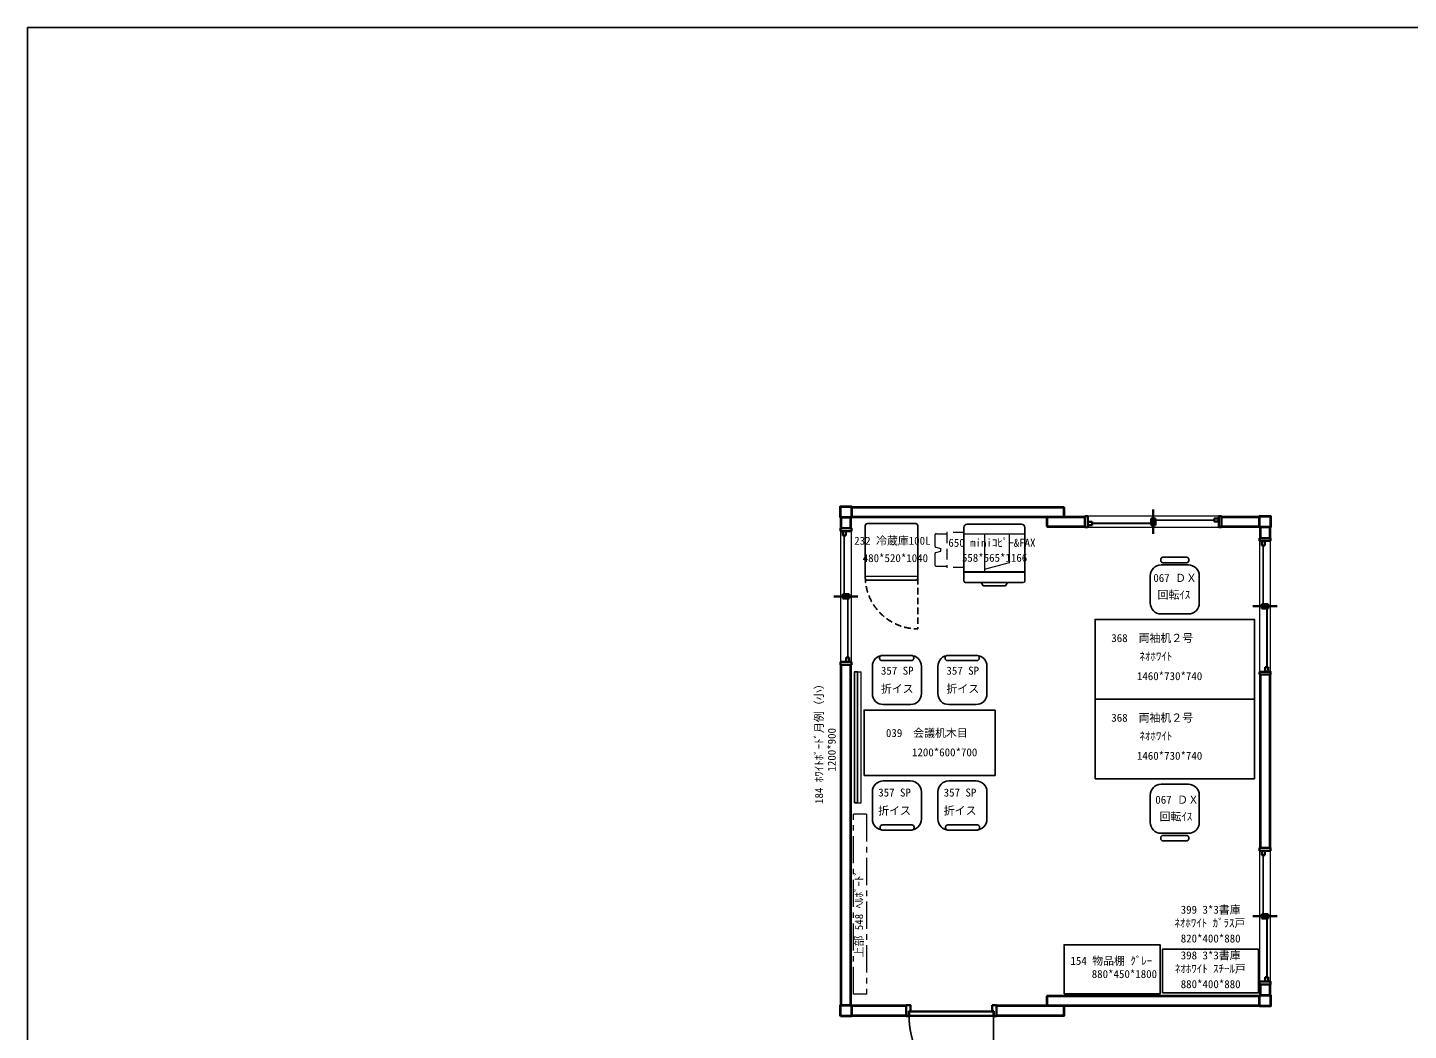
# Model space of a CAD drawing. Units: millimetres, scale not verified. Extents: x -9777 to 9888, y -6986 to 6996.
# Drawn here: x -9777 to 2875, y -2194 to 6996 of the extents above; entities that cross this region are included whole.
import ezdxf
from ezdxf.enums import TextEntityAlignment as Align

# ---------------------------------------------------------------- set-up
doc = ezdxf.new("R2010")
doc.units = ezdxf.units.MM
doc.header["$LTSCALE"] = 50
for name, pattern in [('CHAIN1', [8, 5, -1, 1, -1]), ('DASHED1', [1.8, 1.2, -0.6]), ('DASHED2', [3, 2, -1])]:
    doc.linetypes.add(name, pattern=pattern)
for name, color, linetype, lineweight in [('0-0', 7, 'Continuous', 25), ('0-1', 3, 'Continuous', 35), ('0-2', 7, 'Continuous', 25)]:
    doc.layers.add(name, color=color, linetype=linetype, lineweight=lineweight)
doc.styles.add('ＭＳ ゴシック', font='')
doc.styles.get('ＭＳ ゴシック').set_extended_font_data('MS Gothic')

msp = doc.modelspace()

# ---------------------------------------------------------------- linework, layer by layer
at = {"layer": '0-0'}
msp.add_line((-9777.2, 6996.36), (-9777.2, -6279.92), dxfattribs=at)
msp.add_lwpolyline([(-9777.2, 6996.36), (9884.96, 6996.36), (9884.96, -6986.07)], dxfattribs=at)
at = {"layer": '0-1', "color": 2, "lineweight": 40}
for p, q in [((-2227.9, 2602.87), (-277.9, 2602.87)), ((-277.9, 2512.87), (-277.9, 2602.87)), ((-2322.9, 2407.87), (-2322.9, 2507.87)), ((-2232.9, 2407.87), (-2232.9, 2507.87)), ((-2227.9, 2512.87), (-277.9, 2512.87)), ((-437.9, 2512.87), (-437.9, 2422.87)), ((-437.9, 2512.87), (-87.9, 2512.87)), ((-437.9, 2422.87), (-87.9, 2422.87)), ((1162.1, 2512.87), (1512.1, 2512.87)), ((1162.1, 2422.87), (1512.1, 2422.87)), ((1517.1, 2417.87), (1517.1, 2317.87)), ((1607.1, 2417.87), (1607.1, 2317.87)), ((-2322.9, -1962.13), (-2322.9, 1157.87)), ((-2232.9, -1962.13), (-2232.9, 1157.87)), ((1517.1, 1067.87), (1517.1, -522.13)), ((1607.1, 1067.87), (1607.1, -522.13)), ((-437.9, -1877.13), (-437.9, -1967.13)), ((-437.9, -1877.13), (1512.1, -1877.13)), ((1512.1, -1972.13), (1512.1, -1872.13)), ((1517.1, -1772.13), (1517.1, -1872.13)), ((1607.1, -1772.13), (1607.1, -1872.13)), ((-2227.9, -1967.13), (-1727.9, -1967.13)), ((-897.9, -1967.13), (-277.9, -1967.13)), ((-437.9, -1967.13), (1512.1, -1967.13)), ((-2227.9, -2057.13), (-1727.9, -2057.13))]:
    msp.add_line(p, q, dxfattribs=at)
at = {"layer": '0-1'}
for p, q in [((537.1, 2580.35), (537.1, 2358.24)), ((-2327.9, 2407.87), (-2227.9, 2407.87)), ((-2227.9, 2407.87), (-2227.9, 2382.87)), ((-87.9, 2517.87), (-62.9, 2517.87)), ((-87.9, 2417.87), (-87.9, 2517.87)), ((-60.9, 2465.87), (-20.9, 2465.87)), ((-60.9, 2437.87), (-60.9, 2465.87)), ((-60.9, 2437.87), (-20.9, 2437.87)), ((-20.9, 2437.87), (-20.9, 2465.87)), ((557.1, 2497.87), (517.1, 2497.87)), ((517.1, 2469.87), (517.1, 2497.87)), ((557.1, 2469.87), (517.1, 2469.87)), ((517.1, 2465.87), (557.1, 2465.87)), ((517.1, 2465.87), (517.1, 2437.87)), ((517.1, 2437.87), (557.1, 2437.87)), ((557.1, 2469.87), (557.1, 2497.87)), ((557.1, 2465.87), (557.1, 2437.87)), ((1095.1, 2497.87), (1095.1, 2469.87)), ((1135.1, 2497.87), (1095.1, 2497.87)), ((1135.1, 2469.87), (1095.1, 2469.87)), ((1135.1, 2497.87), (1135.1, 2469.87)), ((1162.1, 2417.87), (1137.1, 2417.87)), ((1162.1, 2517.87), (1162.1, 2417.87)), ((-2307.9, 2380.87), (-2279.9, 2380.87)), ((-2307.9, 2380.87), (-2307.9, 2340.87)), ((-2307.9, 2340.87), (-2279.9, 2340.87)), ((-2279.9, 2380.87), (-2279.9, 2340.87)), ((1512.1, 2317.87), (1612.1, 2317.87)), ((1532.1, 2290.87), (1560.1, 2290.87)), ((1532.1, 2290.87), (1532.1, 2250.87)), ((1560.1, 2290.87), (1560.1, 2250.87)), ((1612.1, 2317.87), (1612.1, 2292.87)), ((1532.1, 2250.87), (1560.1, 2250.87)), ((-2390.38, 1782.87), (-2168.27, 1782.87)), ((-2307.9, 1802.87), (-2307.9, 1762.87)), ((-2279.9, 1802.87), (-2307.9, 1802.87)), ((-2279.9, 1802.87), (-2279.9, 1762.87)), ((-2275.9, 1802.87), (-2247.9, 1802.87)), ((-2275.9, 1762.87), (-2275.9, 1802.87)), ((-2247.9, 1762.87), (-2247.9, 1802.87)), ((-2279.9, 1762.87), (-2307.9, 1762.87)), ((-2275.9, 1762.87), (-2247.9, 1762.87)), ((1449.62, 1692.87), (1671.73, 1692.87)), ((1532.1, 1712.87), (1532.1, 1672.87)), ((1560.1, 1712.87), (1532.1, 1712.87)), ((1560.1, 1672.87), (1532.1, 1672.87)), ((1560.1, 1712.87), (1560.1, 1672.87)), ((1564.1, 1712.87), (1592.1, 1712.87)), ((1564.1, 1672.87), (1564.1, 1712.87)), ((1564.1, 1672.87), (1592.1, 1672.87)), ((1592.1, 1672.87), (1592.1, 1712.87)), ((-2327.9, 1157.87), (-2327.9, 1182.87)), ((-2227.9, 1157.87), (-2327.9, 1157.87)), ((-2247.9, 1224.87), (-2275.9, 1224.87)), ((-2275.9, 1184.87), (-2275.9, 1224.87)), ((-2247.9, 1184.87), (-2275.9, 1184.87)), ((-2247.9, 1184.87), (-2247.9, 1224.87)), ((1512.1, 1067.87), (1512.1, 1092.87)), ((1612.1, 1067.87), (1512.1, 1067.87)), ((1592.1, 1134.87), (1564.1, 1134.87)), ((1564.1, 1094.87), (1564.1, 1134.87)), ((1592.1, 1094.87), (1564.1, 1094.87)), ((1592.1, 1094.87), (1592.1, 1134.87)), ((1512.1, -522.13), (1612.1, -522.13)), ((1532.1, -549.13), (1560.1, -549.13)), ((1532.1, -549.13), (1532.1, -589.13)), ((1532.1, -589.13), (1560.1, -589.13)), ((1560.1, -549.13), (1560.1, -589.13)), ((1612.1, -522.13), (1612.1, -547.13)), ((1532.1, -1127.13), (1532.1, -1167.13)), ((1560.1, -1127.13), (1532.1, -1127.13)), ((1560.1, -1127.13), (1560.1, -1167.13)), ((1564.1, -1127.13), (1592.1, -1127.13)), ((1564.1, -1167.13), (1564.1, -1127.13)), ((1592.1, -1167.13), (1592.1, -1127.13)), ((1449.62, -1147.13), (1671.73, -1147.13)), ((1560.1, -1167.13), (1532.1, -1167.13)), ((1564.1, -1167.13), (1592.1, -1167.13)), ((1512.1, -1772.13), (1512.1, -1747.13)), ((1592.1, -1705.13), (1564.1, -1705.13)), ((1564.1, -1745.13), (1564.1, -1705.13)), ((1592.1, -1745.13), (1564.1, -1745.13)), ((1592.1, -1745.13), (1592.1, -1705.13)), ((1612.1, -1772.13), (1512.1, -1772.13)), ((-1727.9, -1962.13), (-1727.9, -2062.13)), ((-1702.9, -2017.13), (-1687.9, -2017.13)), ((-1702.9, -2017.13), (-1702.9, -2062.13)), ((-1699.9, -2020.13), (-1699.9, -2060.13)), ((-1699.9, -2020.13), (-925.9, -2020.13)), ((-937.9, -1962.13), (-897.9, -1962.13)), ((-937.9, -2017.13), (-937.9, -1962.13)), ((-937.9, -2017.13), (-922.9, -2017.13)), ((-925.9, -2060.13), (-925.9, -2020.13)), ((-922.9, -2062.13), (-922.9, -2017.13)), ((-897.9, -2062.13), (-897.9, -1962.13)), ((-1727.9, -2062.13), (-1702.9, -2062.13)), ((-1699.9, -2060.13), (-925.9, -2060.13)), ((-922.9, -2062.13), (-897.9, -2062.13))]:
    msp.add_line(p, q, dxfattribs=at)
at = {"layer": '0-1', "color": 4, "lineweight": 18}
for p, q in [((1137.1, 2517.87), (-62.9, 2517.87)), ((-62.9, 2417.87), (1137.1, 2417.87)), ((517.1, 2453.87), (-20.9, 2453.87)), ((517.1, 2449.87), (-20.9, 2449.87)), ((557.1, 2485.87), (1095.1, 2485.87)), ((557.1, 2481.87), (1095.1, 2481.87)), ((-2327.9, 2382.87), (-2327.9, 1182.87)), ((-2295.9, 1802.87), (-2295.9, 2340.87)), ((-2291.9, 1802.87), (-2291.9, 2340.87)), ((-2227.9, 1182.87), (-2227.9, 2382.87)), ((1512.1, 2292.87), (1512.1, 1092.87)), ((1612.1, 1092.87), (1612.1, 2292.87)), ((1544.1, 1712.87), (1544.1, 2250.87)), ((1548.1, 1712.87), (1548.1, 2250.87)), ((-2263.9, 1762.87), (-2263.9, 1224.87)), ((-2259.9, 1762.87), (-2259.9, 1224.87)), ((1576.1, 1672.87), (1576.1, 1134.87)), ((1580.1, 1672.87), (1580.1, 1134.87)), ((1512.1, -547.13), (1512.1, -1747.13)), ((1544.1, -1127.13), (1544.1, -589.13)), ((1548.1, -1127.13), (1548.1, -589.13)), ((1612.1, -1747.13), (1612.1, -547.13)), ((1576.1, -1167.13), (1576.1, -1705.13)), ((1580.1, -1167.13), (1580.1, -1705.13))]:
    msp.add_line(p, q, dxfattribs=at)
at = {"layer": '0-1', "color": 7, "linetype": 'CHAIN1', "lineweight": 25}
msp.add_line((-925.9, -2060.13), (-925.9, -2834.13), dxfattribs=at)
at = {"layer": '0-1', "color": 2, "lineweight": 40}
for points in [[(-2327.9, 2507.87), (-2327.9, 2607.87), (-2227.9, 2607.87), (-2227.9, 2507.87)], [(1512.1, 2417.87), (1512.1, 2517.87), (1612.1, 2517.87), (1612.1, 2417.87)], [(-2327.9, -2062.13), (-2327.9, -1962.13), (-2227.9, -1962.13), (-2227.9, -2062.13)]]:
    msp.add_lwpolyline(points, close=True, dxfattribs=at)
at = {"layer": '0-1'}
for points in [[(-2327.9, 2407.87), (-2327.9, 2382.87), (-2227.9, 2382.87)], [(-87.9, 2417.87), (-62.9, 2417.87), (-62.9, 2517.87)], [(1162.1, 2517.87), (1137.1, 2517.87), (1137.1, 2417.87)], [(1512.1, 2317.87), (1512.1, 2292.87), (1612.1, 2292.87)], [(-2227.9, 1157.87), (-2227.9, 1182.87), (-2327.9, 1182.87)], [(1612.1, 1067.87), (1612.1, 1092.87), (1512.1, 1092.87)], [(1512.1, -522.13), (1512.1, -547.13), (1612.1, -547.13)], [(1612.1, -1772.13), (1612.1, -1747.13), (1512.1, -1747.13)], [(-1727.9, -1962.13), (-1687.9, -1962.13), (-1687.9, -2017.13)]]:
    msp.add_lwpolyline(points, dxfattribs=at)
at = {"layer": '0-1', "color": 2, "lineweight": 40}
for points in [[(1512.1, -1872.13), (1612.1, -1872.13), (1612.1, -1972.13), (1512.1, -1972.13)], [(-897.9, -2057.13), (-277.9, -2057.13), (-277.9, -1967.13)]]:
    msp.add_lwpolyline(points, dxfattribs=at)
at = {"layer": '0-1', "color": 7, "linetype": 'CHAIN1', "lineweight": 25}
msp.add_arc((-925.9, -2060.13), 774, 180, 270, dxfattribs=at)
at = {"layer": '0-2'}
for p, q in [((-2101.18, 2431.37), (-2101.18, 1951.37)), ((-2081.18, 2451.37), (-1641.18, 2451.37)), ((-1621.18, 2431.37), (-1621.18, 1951.37)), ((-1196.94, 1926.15), (-1196.94, 2416.15)), ((-668.94, 2446.15), (-1166.94, 2446.15)), ((-638.94, 1926.15), (-638.94, 2416.15)), ((606.14, 2112.46), (606.14, 2122.46)), ((859.27, 2072.46), (609.27, 2072.46)), ((842.27, 2142.46), (626.14, 2142.46)), ((842.27, 2092.46), (626.14, 2092.46)), ((862.27, 2122.46), (862.27, 2112.46)), ((-1641.18, 1931.37), (-2081.18, 1931.37)), ((-1196.94, 2006.15), (-638.94, 2006.15)), ((-653.94, 1911.15), (-1181.94, 1911.15)), ((-797.94, 1911.15), (-815.26, 1881.15)), ((509.27, 1722.46), (509.27, 1972.46)), ((959.27, 1972.46), (959.27, 1722.46)), ((859.27, 1622.45), (609.27, 1622.45)), ((-2036.62, 892.44), (-2036.62, 1142.44)), ((-1969.87, 1215.87), (-1969.87, 1222.44)), ((-1677.6, 1242.44), (-1949.87, 1242.44)), ((-1677.6, 1195.88), (-1949.87, 1195.88)), ((-1657.6, 1222.44), (-1657.6, 1215.87)), ((-1586.62, 1142.44), (-1586.62, 892.44)), ((-1436.62, 892.44), (-1436.62, 1142.44)), ((-1369.87, 1215.87), (-1369.87, 1222.44)), ((-1077.6, 1242.44), (-1349.87, 1242.44)), ((-1077.6, 1195.88), (-1349.87, 1195.88)), ((-1057.6, 1222.44), (-1057.6, 1215.87)), ((-986.62, 1142.44), (-986.62, 892.44)), ((-1686.62, 792.44), (-1936.62, 792.44)), ((-1086.62, 792.44), (-1336.62, 792.44)), ((-1936.62, 92.44), (-1686.62, 92.44)), ((-1336.62, 92.44), (-1086.62, 92.44)), ((609.27, 62.46), (859.27, 62.46)), ((-2036.62, -257.56), (-2036.62, -7.56)), ((-1586.62, -7.56), (-1586.62, -257.56)), ((-1436.62, -257.56), (-1436.62, -7.56)), ((-986.62, -7.56), (-986.62, -257.56)), ((509.27, -287.54), (509.27, -37.54)), ((959.27, -37.54), (959.27, -287.54)), ((-1965.65, -337.56), (-1965.65, -330.99)), ((-1945.65, -310.99), (-1673.38, -310.99)), ((-1945.65, -357.56), (-1673.38, -357.56)), ((-1653.38, -330.99), (-1653.38, -337.56)), ((-1365.65, -337.56), (-1365.65, -330.99)), ((-1345.65, -310.99), (-1073.38, -310.99)), ((-1345.65, -357.56), (-1073.38, -357.56)), ((-1053.38, -330.99), (-1053.38, -337.56)), ((606.27, -437.54), (606.27, -427.54)), ((609.27, -387.54), (859.27, -387.54)), ((626.26, -407.54), (842.39, -407.54)), ((626.26, -457.54), (842.39, -457.54)), ((862.39, -427.54), (862.39, -437.54))]:
    msp.add_line(p, q, dxfattribs=at)
at = {"layer": '0-2', "color": 4, "linetype": 'DASHED2', "lineweight": 18}
for p, q in [((-1464.94, 2343.29), (-1464.94, 2248.87)), ((-1449.94, 2358.29), (-1355.06, 2358.29)), ((-1355.06, 2370.69), (-1355.06, 2049.26)), ((-1196.94, 2370.69), (-1355.06, 2370.69)), ((-1464.94, 2170.78), (-1464.94, 2076.66)), ((-1453.82, 2234.38), (-1409.2, 2222.42)), ((-1453.82, 2185.27), (-1409.2, 2197.23)), ((-1409.2, 2197.23), (-1409.2, 2222.42)), ((-1449.94, 2061.66), (-1355.06, 2061.66)), ((-1196.94, 2049.26), (-1355.06, 2049.26))]:
    msp.add_line(p, q, dxfattribs=at)
at = {"layer": '0-2', "color": 4, "lineweight": 18}
for p, q in [((-638.94, 2354.9), (-1196.94, 2354.9)), ((-1007.68, 2354.9), (-1007.68, 2013.17)), ((-778.77, 2094.22), (-778.77, 2354.9)), ((-1007.68, 2032.88), (-778.77, 2094.22)), ((-1621.18, 1966.37), (-2101.18, 1966.37)), ((-1196.94, 2013.17), (-638.94, 2013.17)), ((-2173.85, 1092.4), (-2138.85, 1092.4)), ((-2138.85, -107.6), (-2138.85, 1092.4)), ((-2173.85, -107.6), (-2138.85, -107.6))]:
    msp.add_line(p, q, dxfattribs=at)
at = {"layer": '0-2', "linetype": 'DASHED1'}
msp.add_line((-1621.18, 1951.37), (-1621.18, 1486.37), dxfattribs=at)
at = {"layer": '0-2', "color": 4, "linetype": 'CHAIN1', "lineweight": 18}
for q in [(-2210.48, -212.6), (-2090.48, -1862.6)]:
    msp.add_line((-2090.48, -212.6), q, dxfattribs=at)
at = {"layer": '0-2'}
msp.add_lwpolyline([(-1037.94, 1911.15), (-1020.62, 1881.15), (-815.26, 1881.15)], dxfattribs=at)
for points in [[(4.27, 842.46), (4.27, 1572.46), (1464.27, 1572.46), (1464.27, 842.46)], [(-2173.85, -107.6), (-2198.85, -107.6), (-2198.85, 1092.4), (-2173.85, 1092.4)], [(4.27, 112.46), (4.27, 842.46), (1464.27, 842.46), (1464.27, 112.46)], [(-2111.62, 142.44), (-2111.62, 742.44), (-911.62, 742.44), (-911.62, 142.44)], [(-279.96, -1859.04), (-279.96, -1409.04), (600.04, -1409.04), (600.04, -1859.04)], [(621.34, -1849.74), (621.34, -1449.74), (1501.34, -1449.74), (1501.34, -1849.74)]]:
    msp.add_lwpolyline(points, close=True, dxfattribs=at)
at = {"layer": '0-2', "color": 4, "linetype": 'CHAIN1', "lineweight": 18}
msp.add_lwpolyline([(-2090.48, -1862.6), (-2210.48, -1862.6), (-2210.48, -212.6)], dxfattribs=at)
at = {"layer": '0-2'}
for centre, radius, start, end in [((-2081.18, 2431.37), 20, 90, 180), ((-1641.18, 2431.37), 20, 0, 90), ((-1166.94, 2416.15), 30, 90, 180), ((-668.94, 2416.15), 30, 0, 90), ((609.27, 1972.46), 100, 90, 180), ((626.14, 2122.46), 20, 90, 180), ((626.14, 2112.46), 20, 180, 270), ((842.27, 2122.46), 20, 0, 90), ((842.27, 2112.46), 20, 270, 0), ((859.27, 1972.46), 100, 0, 90), ((-2081.18, 1951.37), 20, 180, 270), ((-1641.18, 1951.37), 20, 270, 0), ((-1181.94, 1926.15), 15, 180, 270), ((-653.94, 1926.15), 15, 270, 0), ((609.27, 1722.46), 100, 180, 270), ((859.27, 1722.46), 100, 270, 0), ((-1936.62, 1142.44), 100, 90, 180), ((-1949.87, 1222.44), 20, 90, 180), ((-1949.87, 1215.87), 20, 180, 270), ((-1686.62, 1142.44), 100, 0, 90), ((-1677.6, 1222.44), 20, 0, 90), ((-1677.6, 1215.87), 20, 270, 0), ((-1336.62, 1142.44), 100, 90, 180), ((-1349.87, 1222.44), 20, 90, 180), ((-1349.87, 1215.87), 20, 180, 270), ((-1086.62, 1142.44), 100, 0, 90), ((-1077.6, 1222.44), 20, 0, 90), ((-1077.6, 1215.87), 20, 270, 0), ((-1936.62, 892.44), 100, 180, 270), ((-1686.62, 892.44), 100, 270, 0), ((-1336.62, 892.44), 100, 180, 270), ((-1086.62, 892.44), 100, 270, 0), ((-1936.62, -7.56), 100, 90, 180), ((-1686.62, -7.56), 100, 0, 90), ((-1336.62, -7.56), 100, 90, 180), ((-1086.62, -7.56), 100, 0, 90), ((609.27, -37.54), 100, 90, 180), ((859.27, -37.54), 100, 0, 90), ((-1936.62, -257.56), 100, 180, 270), ((-1945.65, -330.99), 20, 90, 180), ((-1945.65, -337.56), 20, 180, 270), ((-1686.62, -257.56), 100, 270, 0), ((-1673.38, -330.99), 20, 0, 90), ((-1673.38, -337.56), 20, 270, 0), ((-1336.62, -257.56), 100, 180, 270), ((-1345.65, -330.99), 20, 90, 180), ((-1345.65, -337.56), 20, 180, 270), ((-1086.62, -257.56), 100, 270, 0), ((-1073.38, -330.99), 20, 0, 90), ((-1073.38, -337.56), 20, 270, 0), ((609.27, -287.54), 100, 180, 270), ((859.27, -287.54), 100, 270, 0), ((626.26, -427.54), 20, 90, 180), ((626.26, -437.54), 20, 180, 270), ((842.39, -427.54), 20, 0, 90), ((842.39, -437.54), 20, 270, 0)]:
    msp.add_arc(centre, radius, start, end, dxfattribs=at)
at = {"layer": '0-2', "color": 4, "linetype": 'DASHED2', "lineweight": 18}
for centre, start, end in [((-1449.94, 2343.29), 90, 180), ((-1449.94, 2248.87), 180, 254.99998), ((-1449.94, 2170.78), 104.99998, 180), ((-1449.94, 2076.66), 180, 270)]:
    msp.add_arc(centre, 15, start, end, dxfattribs=at)
at = {"layer": '0-2', "linetype": 'DASHED1'}
msp.add_arc((-1621.18, 1966.37), 480, 180, 270, dxfattribs=at)

# ---------------------------------------------------------------- texts
at = {"layer": '0-2', "color": 4, "style": 'ＭＳ ゴシック'}
for s, p in [('232 冷蔵庫100L', (-2202.22, 2235.23)), ('650 miniｺﾋﾟｰ&FAX', (-1339.87, 2216.34)), ('480*520*1040', (-2124.57, 2076.04)), ('558*565*1166', (-1215.8, 2079.04)), ('067 ＤＸ', (538.17, 1893.88)), ('回転ｲｽ', (576.78, 1739.45)), ('368\u3000両袖机２号', (153.21, 1343.04)), ('ﾈｵﾎﾜｲﾄ', (411.46, 1175.44)), ('357 SP', (-1957.84, 1044.19)), ('357 SP', (-1357.84, 1044.19)), ('1460*730*740', (388.06, 994.4)), ('折イス', (-1957.84, 878.25)), ('折イス', (-1357.84, 878.25)), ('368\u3000両袖机２号', (153.21, 613.04)), ('039\u3000会議机木目', (-1911.87, 473.23)), ('ﾈｵﾎﾜｲﾄ', (411.46, 445.44)), ('1200*600*700', (-1673.26, 296.2)), ('1460*730*740', (388.06, 264.4)), ('357 SP', (-1982.69, -72.69)), ('357 SP', (-1382.69, -72.69)), ('067 ＤＸ', (556.4, -138.57)), ('折イス', (-1982.69, -238.63)), ('折イス', (-1382.69, -238.63)), ('回転ｲｽ', (595, -293)), ('399 3*3書庫', (789.25, -1146.12)), ('ﾈｵﾎﾜｲﾄ ｶﾞﾗｽ戸', (731.86, -1268.77)), ('820*400*880', (789.25, -1410)), ('154 物品棚 ｸﾞﾚｰ', (-221.16, -1615.06)), ('398 3*3書庫', (789.25, -1564.79)), ('880*450*1800', (-25.91, -1735.93)), ('ﾈｵﾎﾜｲﾄ ｽﾁｰﾙ戸', (736.07, -1687.44)), ('880*400*880', (789.25, -1828.66))]:
    msp.add_text(s, height=73.31, dxfattribs=at).set_placement(p, align=Align.BOTTOM_LEFT)
for s, p in [('184 ﾎﾜｲﾄﾎﾞｰﾄﾞ月例（小）', (-2466.33, -118.15)), ('1200*900', (-2350.03, 178.4)), ('上部 548 ﾍﾙﾎﾞｰﾄﾞ', (-2099.99, -1525.34))]:
    msp.add_text(s, height=73.31, rotation=90, dxfattribs=at).set_placement(p, align=Align.BOTTOM_LEFT)

doc.saveas('drawing.dxf')
